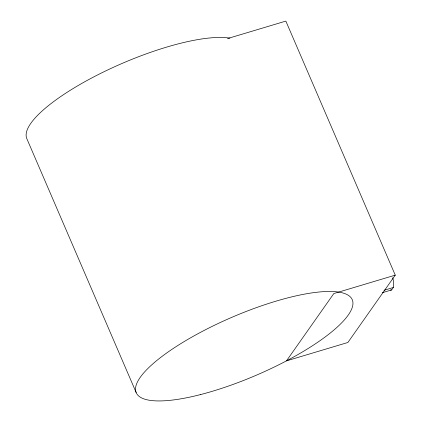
<?xml version="1.0" encoding="UTF-8"?>
<svg xmlns="http://www.w3.org/2000/svg" width="422" height="422" viewBox="0 0 422 422"><rect width="100%" height="100%" fill="white"/><g stroke="black" fill="none" stroke-linecap="round" stroke-linejoin="round"><path stroke-width="0.63" d="M395.256 275.139L347.881 342.485L286.464 360.879L333.839 293.533L395.256 275.139L285.852 21.1L227.569 38.555M382.285 292.731L391.642 289.925L393.351 287.493A12.27 4.716 73.3 0 0 392.74 277.729M383.994 290.299L393.351 287.493M136.148 392.497L26.744 138.458A117.59 31.423 -23.3 0 1 102.019 72.711A117.59 31.423 -23.3 0 1 229.921 38.159M391.642 289.925A12.27 4.716 73.3 0 1 390.376 289.972M200.26 394.644A117.59 31.423 -23.3 0 0 352.333 299.905A117.59 31.423 -23.3 0 0 180.125 344.057A117.59 31.423 -23.3 0 0 200.26 394.644"/></g></svg>
